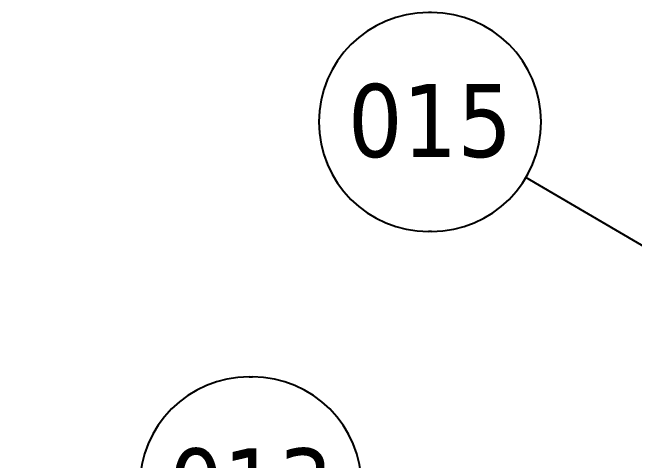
# Model space of a CAD drawing. Header units: millimetres. Extents: x -1346 to 2520, y -2365 to 1874.
# Drawn here: x 1559.9 to 1739, y 937.4 to 1066.3 of the extents above; entities that cross this region are included whole.
import ezdxf

# ---------------------------------------------------------------- set-up
doc = ezdxf.new("R2010")
doc.units = ezdxf.units.MM
doc.header["$LTSCALE"] = 6
doc.layers.add('Symbol (ISO)', color=7, linetype='Continuous', lineweight=25)
doc.styles.add('Note Text (ISO)', font='tahoma.ttf')

# ---------------------------------------------------------------- blocks, each defined once
blk = doc.blocks.new('Balloon1')
at = {"layer": 'Symbol (ISO)'}
for p, q in [((271.33, 160.249), (271.491, 160.249)), ((261.112, 134.937), (268.955, 150.336)), ((271.33, 149.749), (271.491, 149.749)), ((260.667, 135.164), (259.978, 132.709)), ((261.112, 134.937), (259.978, 132.709)), ((261.558, 134.71), (260.667, 135.164)), ((259.978, 132.709), (261.558, 134.71))]:
    blk.add_line(p, q, dxfattribs=at)
at = {"layer": 'Symbol (ISO)', "flags": 128}
blk.add_lwpolyline([(260.667, 135.164), (259.978, 132.709), (261.558, 134.71), (260.667, 135.164)], dxfattribs=at)
at = {"layer": 'Symbol (ISO)'}
for centre, start, end in [((271.33, 154.999), 90, 270), ((271.491, 154.999), 270, 90)]:
    blk.add_arc(centre, 5.25, start, end, dxfattribs=at)
blk.add_solid([(260.667, 135.164), (259.978, 132.709), (261.558, 134.71), (260.667, 135.164)], dxfattribs=at)
at = {"layer": 'Symbol (ISO)', "insert": (271.411, 155.036), "char_height": 3.5, "attachment_point": 5, "style": 'Note Text (ISO)'}
blk.add_mtext('013', dxfattribs=at)
blk = doc.blocks.new('Balloon13')
at = {"layer": 'Symbol (ISO)'}
for p, q in [((280.093, 177.723), (279.934, 177.723)), ((302.851, 159.113), (284.618, 169.817)), ((280.093, 167.223), (279.934, 167.223)), ((303.104, 159.544), (302.598, 158.682)), ((305.007, 157.847), (303.104, 159.544)), ((302.851, 159.113), (305.007, 157.847)), ((302.598, 158.682), (305.007, 157.847))]:
    blk.add_line(p, q, dxfattribs=at)
at = {"layer": 'Symbol (ISO)', "flags": 128}
blk.add_lwpolyline([(302.598, 158.682), (305.007, 157.847), (303.104, 159.544), (302.598, 158.682)], dxfattribs=at)
at = {"layer": 'Symbol (ISO)'}
for centre, start, end in [((279.934, 172.473), 90, 270), ((280.093, 172.473), 270, 90)]:
    blk.add_arc(centre, 5.25, start, end, dxfattribs=at)
blk.add_solid([(302.598, 158.682), (305.007, 157.847), (303.104, 159.544), (302.598, 158.682)], dxfattribs=at)
at = {"layer": 'Symbol (ISO)', "insert": (280.014, 172.51), "char_height": 3.5, "attachment_point": 5, "style": 'Note Text (ISO)'}
blk.add_mtext('015', dxfattribs=at)

msp = doc.modelspace()

# ---------------------------------------------------------------- block references
at = {"layer": 'Symbol (ISO)', "xscale": 6, "yscale": 6, "zscale": 6}
for name in ['Balloon13', 'Balloon1']:
    msp.add_blockref(name, (0, 0), dxfattribs=at)

doc.saveas('drawing.dxf')
